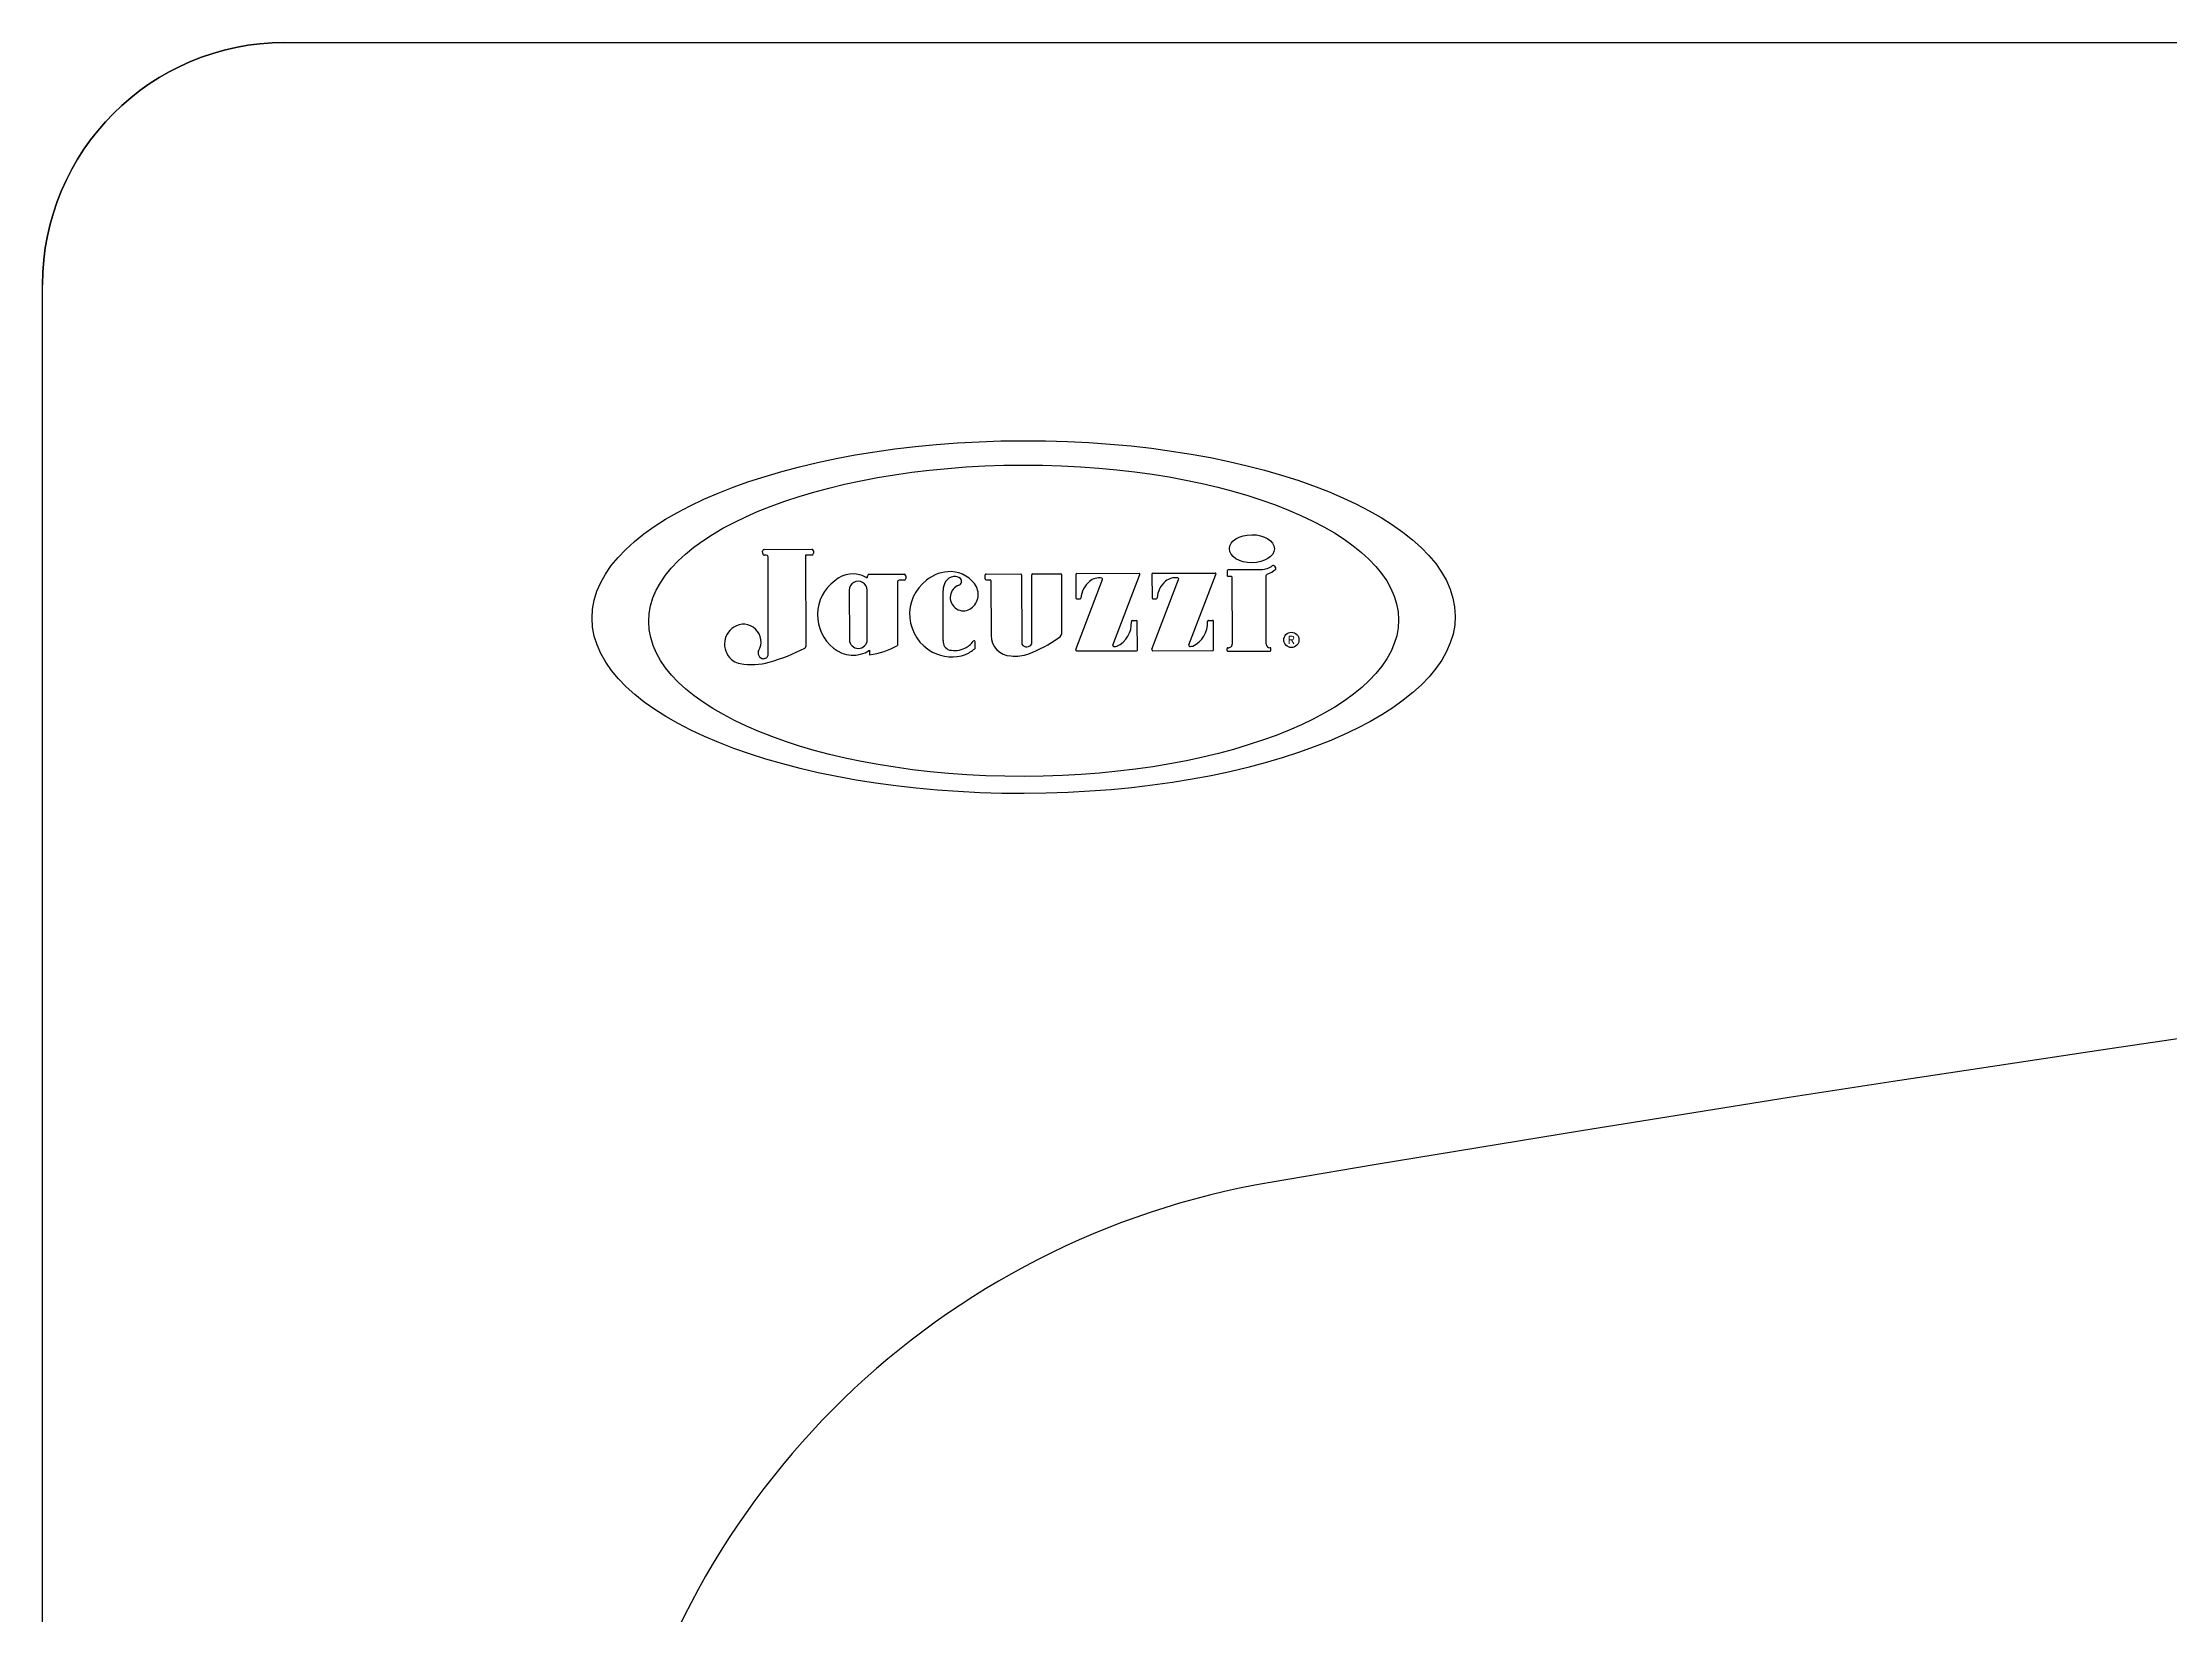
# Model space of a CAD drawing. Header units: millimetres. Extents: x -1258.95 to -1257.3, y 2207.31 to 2208.14.
# Drawn here: x -1258.9514 to -1258.7296, y 2207.9792 to 2208.1431 of the extents above; entities that cross this region are included whole.
import ezdxf
from ezdxf.enums import TextEntityAlignment as Align

# ---------------------------------------------------------------- set-up
doc = ezdxf.new("R2010")
doc.units = ezdxf.units.MM
doc.header["$LTSCALE"] = 10
doc.layers.add('jacuzzi', color=1, linetype='Continuous')
doc.styles.add('ROMANS', font='romans', dxfattribs={"height": 4})

msp = doc.modelspace()

# ---------------------------------------------------------------- linework, layer by layer
at = {"layer": 'jacuzzi'}
for p, q in [((-1258.87632933383, 2208.089849670756), (-1258.876329904156, 2208.090087552774)), ((-1258.876147715121, 2208.090270617511), (-1258.871216890422, 2208.090282439239)), ((-1258.875952513606, 2208.089667946252), (-1258.876146269093, 2208.08966748172)), ((-1258.875745064913, 2208.079315246619), (-1258.875769448869, 2208.089485757217)), ((-1258.871215444394, 2208.089679303449), (-1258.871850293607, 2208.089677781388)), ((-1258.871850293607, 2208.089677781388), (-1258.871827399878, 2208.08012884229)), ((-1258.871033825685, 2208.090100250204), (-1258.871033255359, 2208.089862368185)), ((-1258.865392470944, 2208.08741610907), (-1258.865392646826, 2208.087489469066)), ((-1258.86521045779, 2208.087672533803), (-1258.861589417631, 2208.087681215303)), ((-1258.861587913745, 2208.08705394692), (-1258.86209609353, 2208.087052728551)), ((-1258.861406352894, 2208.087499026267), (-1258.86140572471, 2208.087237011657)), ((-1258.853131268201, 2208.087188697575), (-1258.853132278706, 2208.087610177455)), ((-1258.853041184188, 2208.087701709824), (-1258.849424977308, 2208.087710379735)), ((-1258.853039735832, 2208.087097603057), (-1258.852619049212, 2208.08709861166)), ((-1258.848184206548, 2208.087713354502), (-1258.84523177425, 2208.087720433004)), ((-1258.843672211611, 2208.079829573407), (-1258.840885332394, 2208.087115074167)), ((-1258.843666097956, 2208.087664716158), (-1258.843660181246, 2208.085196865641)), ((-1258.843575003438, 2208.087756248526), (-1258.837078164129, 2208.087771824798)), ((-1258.839810112417, 2208.080282457066), (-1258.836992658338, 2208.087647887079)), ((-1258.835741596854, 2208.079848587178), (-1258.832954717637, 2208.087134087938)), ((-1258.835735483199, 2208.087683729928), (-1258.835729566489, 2208.085215879411)), ((-1258.835644388681, 2208.087775262297), (-1258.829147549372, 2208.087790838569)), ((-1258.83187949766, 2208.080301470836), (-1258.829062043582, 2208.087666900849)), ((-1258.862278282566, 2208.086869663814), (-1258.862262411747, 2208.080249969837)), ((-1258.857503181141, 2208.080753895449), (-1258.857515692098, 2208.085972196601)), ((-1258.852527516843, 2208.087007517142), (-1258.852513817657, 2208.081293607624)), ((-1258.843568648878, 2208.085105771123), (-1258.843232107665, 2208.085106577986)), ((-1258.835638034121, 2208.085124784894), (-1258.835301492908, 2208.085125591756)), ((-1258.837774557875, 2208.082843559015), (-1258.837360149161, 2208.082844552566)), ((-1258.837261357937, 2208.079725800449), (-1258.837268616792, 2208.082753458049)), ((-1258.829843943118, 2208.082862572786), (-1258.829429534404, 2208.082863566337)), ((-1258.82933074318, 2208.079744814219), (-1258.829338002035, 2208.08277247182)), ((-1258.854176023778, 2208.07998967295), (-1258.854177532724, 2208.080619052159)), ((-1258.865194961163, 2208.079752370555), (-1258.865193826645, 2208.07927916502)), ((-1258.843565695342, 2208.079675181717), (-1258.837352586259, 2208.079690077742)), ((-1258.835635080585, 2208.079694195488), (-1258.829421971502, 2208.079709091513)), ((-1258.82790121358, 2208.079729638256), (-1258.827901678235, 2208.079923445082)), ((-1258.827809681211, 2208.079638543738), (-1258.823422156773, 2208.079649062895)), ((-1258.823331062255, 2208.079740595264), (-1258.823331498135, 2208.079922400069))]:
    msp.add_line(p, q, dxfattribs=at)
at = {"layer": 'jacuzzi', "color": 3}
msp.add_lwpolyline([(-1258.926161314204, 2208.143118813793, 0.414213562373095), (-1258.951416416245, 2208.117863711752, -0.414213562373095), (-1258.926161314204, 2208.143118813793), (-1257.326671518286, 2208.143118813793, -0.414213562373095), (-1257.301416416245, 2208.117863711752), (-1257.301416416245, 2207.338373915834, -0.414213562373095), (-1257.326671518286, 2207.313118813793), (-1258.926161314204, 2207.313118813793, -0.414213562373095), (-1258.951416416245, 2207.338373915834), (-1258.951416416245, 2208.117863711752)], format="xyb", dxfattribs=at)
at = {"layer": 'jacuzzi'}
for points in [[(-1258.84933344494, 2208.087619285218), (-1258.849316314323, 2208.080474131243, 0.1354836439385169), (-1258.849290229665, 2208.080380508995, 0.5973092542928814), (-1258.848276170899, 2208.080428340302, 0.1127702397822963), (-1258.848258244815, 2208.080507685802), (-1258.848275301066, 2208.087621822134)], [(-1258.848579730933, 2208.079389580307, 0.06297410020895881), (-1258.845466028105, 2208.081045798865, 0.2578294972287946), (-1258.845125942232, 2208.081664976586), (-1258.845140241882, 2208.087629338487)], [(-1258.824305797103, 2208.088137306156), (-1258.827796612846, 2208.088128936871, 0.414213562373095), (-1258.827887707364, 2208.088037404503), (-1258.827886546891, 2208.087553372951, 0.4142135623730986), (-1258.827795014522, 2208.087462278433), (-1258.827492316783, 2208.087463004156, -0.4142135623730951), (-1258.827400784414, 2208.087371909638), (-1258.827384014015, 2208.080377001836)], [(-1258.82381791458, 2208.080376897194), (-1258.823835009185, 2208.087507030717, -0.3094083360235544), (-1258.823718921907, 2208.087677542822, 0.09070134790707648), (-1258.822838240785, 2208.088222155056, 0.3650174520151336), (-1258.822822281656, 2208.088338716686), (-1258.822927134636, 2208.088504515511, 0.4518071014289208), (-1258.82319781087, 2208.088547690169, -0.1780066821811962), (-1258.82436497662, 2208.088137164272)]]:
    msp.add_lwpolyline(points, format="xyb", dxfattribs=at)
msp.add_lwpolyline([(-1258.865430695175, 2208.080863791778), (-1258.865443080359, 2208.086029632808, 1.000000000000098), (-1258.867294137957, 2208.086025194869), (-1258.867281752774, 2208.080859353839, 0.999999999999902)], format="xyb", close=True, dxfattribs=at)
msp.add_circle((-1258.821201303054, 2208.080828918733), 0.0007946387699584183, dxfattribs=at)
for centre, radius, start, end in [((-1258.87614727727, 2208.090087990625), 0.0001826274109083451, 90.13736724908172, 180.1373672490817), ((-1258.876146706944, 2208.089850108607), 0.0001826274109083386, 180.1373672490817, 270.1373672490818), ((-1258.875952075755, 2208.089485319366), 0.0001826274109083386, 0.1373672490817377, 90.13736724908172), ((-1258.871216452571, 2208.090099812353), 0.0001826274109083386, 0.1373672490817377, 90.13736724908172), ((-1258.871215882245, 2208.089861930334), 0.0001826274109083451, 270.1373672490818, 0.1373672490817377), ((-1258.86693576291, 2208.084921794393), 0.002795608679266994, 60.06042965313343, 132.4134599711781), ((-1258.865483784387, 2208.087415890144), 9.131370545415807e-05, 231.5926755857293, 0.1373672490817377), ((-1258.86521001994, 2208.087489906917), 0.0001826274109083386, 90.13736724908172, 180.1373672490817), ((-1258.862095655679, 2208.086870101665), 0.000182627410908338, 90.13736724908172, 180.1373672490817), ((-1258.86158897978, 2208.087498588417), 0.000182627410908338, 0.1373672490817377, 90.13736724908172), ((-1258.861588351596, 2208.087236573806), 0.000182627410908338, 270.1373672490818, 0.1373672490817377), ((-1258.856551520544, 2208.083513160632), 0.004458244548360048, 127.2687107636999, 242.4044845304815), ((-1258.856740880806, 2208.083970976356), 0.0039812564105501, 88.73698551566748, 129.0900797047073), ((-1258.856288781593, 2208.086286189236), 0.001155723798674428, 97.24935851595544, 147.3799929497171), ((-1258.856783350185, 2208.084792524097), 0.003161424617636979, 29.66456255229263, 87.63922728923652), ((-1258.856324586132, 2208.086463730125), 0.0009751722010845465, 50.9183495272796, 96.478779912647), ((-1258.856009760525, 2208.086928766824), 0.0004185667844176738, 289.1668931055175, 44.22462768502182), ((-1258.853040965262, 2208.087610396381), 9.131370545416898e-05, 90.13736724908172, 180.1373672490817), ((-1258.853039954758, 2208.0871889165), 9.131370545416898e-05, 180.1373672490817, 270.1373672490818), ((-1258.852618830286, 2208.087007298217), 9.131370545416898e-05, 0.1373672490817377, 90.13736724908172), ((-1258.849424758383, 2208.087619066293), 9.131370545416898e-05, 0.1373672490817377, 90.13736724908172), ((-1258.848183987623, 2208.087622041059), 9.131370545416898e-05, 90.13736724908172, 180.1373672490817), ((-1258.845231555325, 2208.087629119561), 9.131370545416898e-05, 0.1373672490817377, 90.13736724908172), ((-1258.843574784513, 2208.087664935083), 9.131370545416898e-05, 90.13736724908172, 180.1373672490817), ((-1258.841236836972, 2208.085694040087), 0.001595859994564914, 80.47481422051906, 129.1421956467513), ((-1258.840991575943, 2208.087155714879), 0.0001137513042587356, 339.0669456638633, 80.47481422051906), ((-1258.837077945204, 2208.087680511355), 9.131370545416898e-05, 339.0669456638633, 90.13736724908172), ((-1258.835644169756, 2208.087683948854), 9.131370545416898e-05, 90.13736724908172, 180.1373672490817), ((-1258.833306222216, 2208.085713053857), 0.001595859994564914, 80.47481422051906, 129.1421956467513), ((-1258.833060961186, 2208.08717472865), 0.0001137513042587356, 339.0669456638633, 80.47481422051906), ((-1258.829147330447, 2208.087699525126), 9.131370545416898e-05, 339.0669456638633, 90.13736724908172), ((-1258.866203200003, 2208.083439906454), 0.00440770550204492, 126.4406721531579, 231.6230071655273), ((-1258.855549276921, 2208.085943014702), 0.001966631697416564, 150.5746549584958, 179.149784355318), ((-1258.855390668017, 2208.085239665261), 0.001380493054679566, 110.4206802017945, 290.8716656113789), ((-1258.855639874826, 2208.085573505725), 0.001784852464624491, 294.5309438552501, 26.04454628132493), ((-1258.843568867803, 2208.085197084566), 9.131370545416898e-05, 180.1373672490817, 270.1373672490818), ((-1258.843232326591, 2208.085197891429), 9.131370545416898e-05, 270.1373672490818, 355.1961932388021), ((-1258.840585459368, 2208.084975450677), 0.002564883948915787, 130.2946976974009, 175.1961932388021), ((-1258.835638253046, 2208.085216098337), 9.131370545416898e-05, 180.1373672490817, 270.1373672490818), ((-1258.835301711834, 2208.0852169052), 9.131370545416898e-05, 270.1373672490818, 355.1961932388021), ((-1258.832654844612, 2208.084994464448), 0.002564883948915787, 130.2946976974009, 175.1961932388021), ((-1258.840500132918, 2208.082543281459), 0.002618470903511282, 294.9649018202377, 3.91458089298086), ((-1258.837774285155, 2208.082729808038), 0.0001137513042587356, 90.13736724908172, 183.9145808929809), ((-1258.837359930235, 2208.082753239124), 9.131370545416898e-05, 0.1373672490817377, 90.13736724908172), ((-1258.832569518161, 2208.08256229523), 0.002618470903511282, 294.9649018202377, 3.91458089298086), ((-1258.829843670398, 2208.082748821809), 0.0001137513042587356, 90.13736724908172, 183.9145808929809), ((-1258.829429315478, 2208.082772252894), 9.131370545416898e-05, 0.1373672490817377, 90.13736724908172), ((-1258.126416416245, 2203.926967751786), 4.156151062006723, 80.34596777706936, 99.65403222293064), ((-1258.87819647689, 2208.080389847923), 0.002112495888049507, 123.1176730757277, 234.946219586348), ((-1258.878337040366, 2208.080620471044), 0.001842557712669144, 329.5255564004117, 123.3749714700173), ((-1258.856581121348, 2208.080660101535), 0.0009268179758303638, 174.191728026145, 252.6762477673277), ((-1258.856182251301, 2208.081943057604), 0.002194813427176466, 295.4077242460791, 324.9957632592692), ((-1258.854291283702, 2208.080618779439), 0.0001137513042587356, 0.1373672490817377, 144.9957632592692), ((-1258.850371277885, 2208.081298744396), 0.002142545930305652, 180.1373672490817, 268.0606106952201), ((-1258.827749267787, 2208.080376126134), 0.0003652548218166759, 262.3097343502109, 0.1373672490817377), ((-1258.823452660808, 2208.080377772895), 0.0003652548218166759, 180.1373672490817, 273.748518503764), ((-1258.878364458478, 2208.080150423983), 0.00182002086813977, 234.946219586348, 260.3127703546718), ((-1258.877506994898, 2208.085173533442), 0.006915790919504273, 260.3127703546718, 285.5556992893258), ((-1258.876356873212, 2208.07945525284), 0.0004550052170349425, 149.5255564004117, 195.9125309532808), ((-1258.876156121182, 2208.079512486031), 0.0006637563034952301, 195.9125309532808, 246.2656193471813), ((-1258.876240142899, 2208.079321390854), 0.0004550052170349425, 246.2656193471813, 297.3402967323749), ((-1258.87630922267, 2208.079454999812), 0.0006054158830371929, 297.3402967323749, 316.6662976034825), ((-1258.876305332109, 2208.079401163157), 0.0005668165324594493, 320.3573091215649, 351.2816535832002), ((-1258.88116388868, 2208.098121873642), 0.02037058632602722, 285.6977984352412, 296.9818145778211), ((-1258.872010026764, 2208.08012840444), 0.0001826274109083774, 298.9605210496384, 0.1373672490817377), ((-1258.866918284612, 2208.082272248212), 0.003052806432643277, 228.5372312335999, 304.3679009136015), ((-1258.866031496653, 2208.086719781162), 0.007487620421843606, 276.4233544375561, 300.2235757425671), ((-1258.856600102184, 2208.083326134526), 0.00427021264117004, 241.8197310790644, 289.4806312921484), ((-1258.856336883261, 2208.082382207688), 0.002658280663395478, 258.7145627423362, 294.3570343947881), ((-1258.857160858992, 2208.083529740223), 0.004671944362366031, 295.1404471571989, 309.0463141310382), ((-1258.854289774755, 2208.079989400231), 0.0001137513042587372, 309.2685304714705, 0.1373672490817377), ((-1258.850019055736, 2208.083346779998), 0.004210829522563667, 264.2109424399289, 289.9874939382046), ((-1258.843565968062, 2208.079788932695), 0.0001137513042587356, 159.0669456638633, 270.1373672490818), ((-1258.839703868868, 2208.080241816353), 0.0001137513042587356, 159.0669456638633, 274.2116875256899), ((-1258.83987421276, 2208.082554998584), 0.002433197158560757, 274.2116875256899, 281.359172301687), ((-1258.837352805184, 2208.079781391185), 9.131370545416898e-05, 270.1373672490818, 0.1373672490817377), ((-1258.835635353305, 2208.079807946465), 0.0001137513042587356, 159.0669456638633, 270.1373672490818), ((-1258.831773254111, 2208.080260830124), 0.0001137513042587356, 159.0669456638633, 274.2116875256899), ((-1258.831943598003, 2208.082574012355), 0.002433197158560757, 274.2116875256899, 281.359172301687), ((-1258.829422190427, 2208.079800404956), 9.131370545416898e-05, 270.1373672490818, 0.1373672490817377), ((-1258.827810364792, 2208.079923664007), 9.131370545416898e-05, 82.30973435021083, 180.1373672490817), ((-1258.827809900137, 2208.079729857181), 9.131370545416898e-05, 180.1373672490817, 270.1373672490818), ((-1258.823422811578, 2208.079922181144), 9.131370545416898e-05, 0.1373672490817377, 93.74851850376399), ((-1258.823422375698, 2208.079740376339), 9.131370545416898e-05, 270.1373672490818, 0.1373672490817377), ((-1258.809279265058, 2207.941269277958), 0.08418367346937941, 99.65403222293064, 168.6310975696423)]:
    msp.add_arc(centre, radius, start, end, dxfattribs=at)
for centre, major_axis, ratio, start_param, end_param in [((-1258.849119431071, 2208.083208087909), (0.04500104523208566, 0.0001078906972925109), 0.4087758626247341, 3.141592653629248, 9.424777960808834), ((-1258.849118518882, 2208.08282761523), (0.03909469339327867, 9.373012931189999e-05), 0.4152232478358872, 3.141592653530887, 9.424777960710474), ((-1258.82531687891, 2208.090336581787), (0.002350132953551832, 5.634479827137569e-06), 0.6218033983955257, 3.141592653536016, 9.424777960715602)]:
    msp.add_ellipse(centre, major_axis=major_axis, ratio=ratio, start_param=start_param, end_param=end_param, dxfattribs=at)

# ---------------------------------------------------------------- texts
at = {"layer": 'jacuzzi', "style": 'ROMANS'}
msp.add_text('R', height=0.0007962591300385223, rotation=0.1373672490817377, dxfattribs=at).set_placement((-1258.821201303054, 2208.080828918733), align=Align.MIDDLE_CENTER)

doc.saveas('drawing.dxf')
